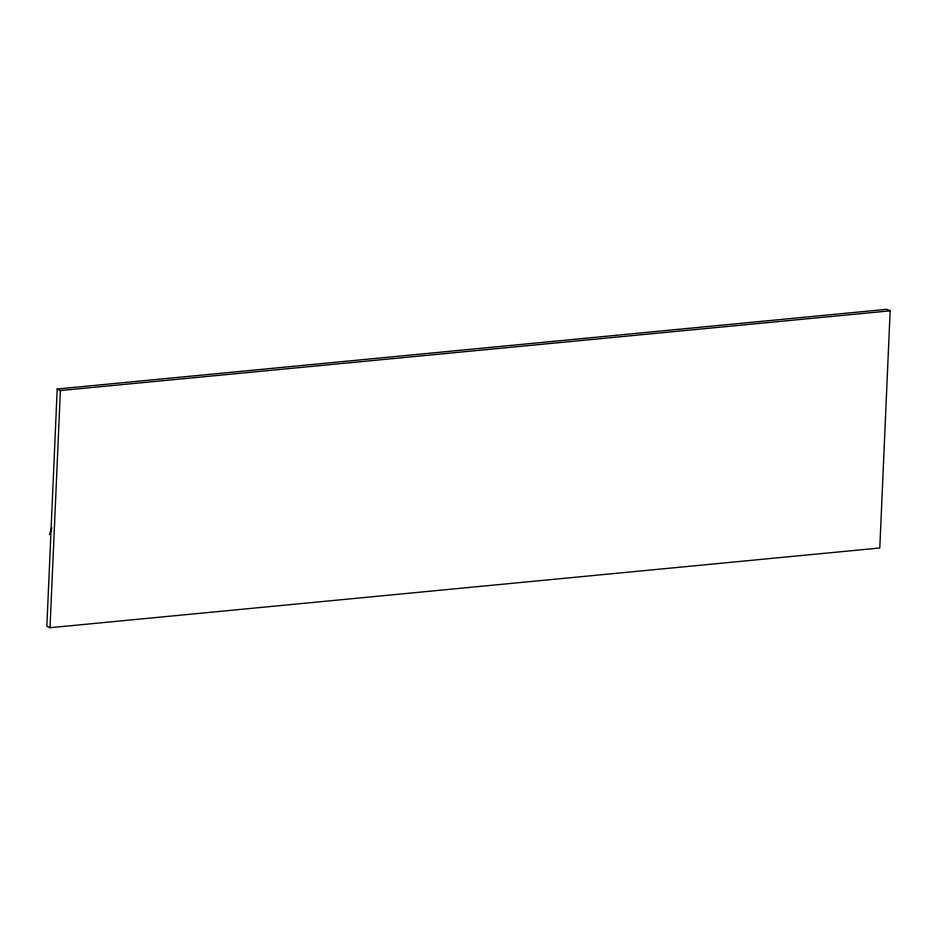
<?xml version="1.0" encoding="UTF-8"?>
<svg xmlns="http://www.w3.org/2000/svg" width="937" height="937" viewBox="0 0 937 937"><rect width="100%" height="100%" fill="white"/><g stroke="black" fill="none" stroke-linecap="round" stroke-linejoin="round"><path stroke-width="1.41" d="M57.204 388.996L46.85 626.162L50.024 627.708L879.796 548.004L890.15 310.838L886.976 309.292L57.204 388.996L60.378 390.542L890.15 310.838M50.024 627.708L60.378 390.542M49.462 534.594L51.84 527.941"/></g></svg>
